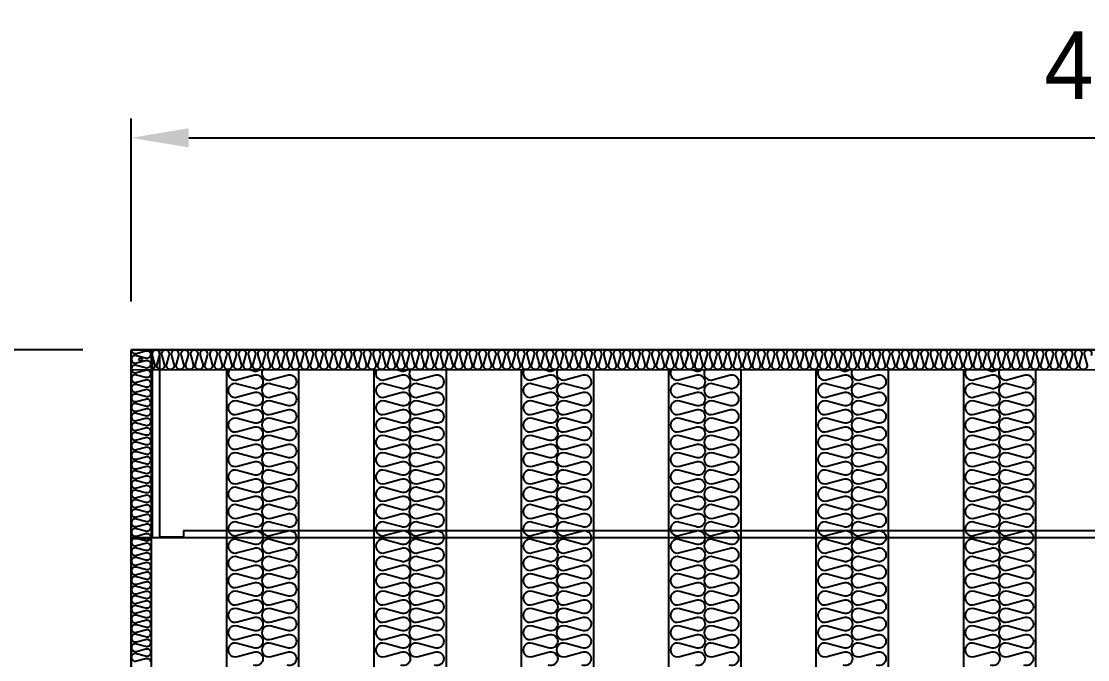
# Model space of a CAD drawing. Header units: millimetres. Extents: x 2711 to 34823, y 3042 to 25750.
# Drawn here: x 5895 to 8109, y 13806 to 15131 of the extents above; entities that cross this region are included whole.
import ezdxf

# ---------------------------------------------------------------- set-up
doc = ezdxf.new("R2010")
doc.units = ezdxf.units.MM
doc.linetypes.add('HIDDEN', pattern=[0.375, 0.25, -0.125])
for name, color, linetype in [('SMS', 220, 'Continuous'), ('냉각탑_dim', 1, 'Continuous'), ('숨은선', 5, 'HIDDEN')]:
    doc.layers.add(name, color=color, linetype=linetype)
doc.styles.add('HY울릉도L', font='')
doc.styles.get('HY울릉도L').set_extended_font_data('HY울릉도L')
doc.dimstyles.new('성지DIM', dxfattribs={"dimtxt": 3.5, "dimasz": 3, "dimexe": 1, "dimexo": 2.5, "dimgap": 2, "dimtad": 1, "dimdec": 0, "dimzin": 3, "dimdsep": 46, "dimtxsty": 'HY울릉도L', "dimblk": 'ARCHTICK', "dimcen": -2, "dimclrd": 256, "dimclre": 256, "dimclrt": 7, "dimadec": 0, "dimazin": 0, "dimtfac": 1, "dimtdec": 0, "dimtofl": 0, "dimtmove": 0, "dimatfit": 3, "dimfxl": 1, "dimtolj": 1, "dimtzin": 0, "dimlwe": -1, "dimarcsym": 0})

# ---------------------------------------------------------------- blocks, each defined once
blk = doc.blocks.new('*D567')
at = {"layer": 'Defpoints', "color": 0, "transparency": 16777216}
for p in [(6122.6, 14449.4), (5477.8, 10849.4), (6122.6, 10849.4)]:
    blk.add_point(p, dxfattribs=at)
at = {"layer": '냉각탑_dim', "transparency": 16777216}
for p, q in [((6022.6, 14449.4), (5437.8, 14449.4)), ((6022.6, 10849.4), (5437.8, 10849.4))]:
    blk.add_line(p, q, dxfattribs=at)
at = {"layer": '냉각탑_dim', "lineweight": -2, "transparency": 16777216}
blk.add_line((5477.8, 14329.4), (5477.8, 10969.4), dxfattribs=at)
at = {"layer": '냉각탑_dim', "transparency": 16777216}
for points in [[(5457.8, 14329.4), (5497.8, 14329.4), (5477.8, 14449.4)], [(5457.8, 10969.4), (5497.8, 10969.4), (5477.8, 10849.4)]]:
    blk.add_solid(points, dxfattribs=at)
at = {"layer": '냉각탑_dim', "color": 7, "transparency": 16777216, "insert": (5327.8, 12649.4), "char_height": 140, "attachment_point": 5, "rotation": 90, "style": 'HY울릉도L'}
blk.add_mtext('\\A1;3600', dxfattribs=at)
blk = doc.blocks.new('*D571')
at = {"layer": 'Defpoints', "color": 0, "transparency": 16777216}
for p in [(4451.4, 14449.4), (6122.6, 14449.4), (5972.6, 10099.4)]:
    blk.add_point(p, dxfattribs=at)
at = {"layer": '냉각탑_dim', "transparency": 16777216}
for p, q in [((6022.6, 14449.4), (4411.4, 14449.4)), ((5872.6, 10099.4), (4411.4, 10099.4))]:
    blk.add_line(p, q, dxfattribs=at)
at = {"layer": '냉각탑_dim', "lineweight": -2, "transparency": 16777216}
blk.add_line((4451.4, 10219.4), (4451.4, 14329.4), dxfattribs=at)
at = {"layer": '냉각탑_dim', "transparency": 16777216}
for points in [[(4431.4, 14329.4), (4471.4, 14329.4), (4451.4, 14449.4)], [(4431.4, 10219.4), (4471.4, 10219.4), (4451.4, 10099.4)]]:
    blk.add_solid(points, dxfattribs=at)
at = {"layer": '냉각탑_dim', "color": 7, "transparency": 16777216, "insert": (4301.4, 12274.4), "char_height": 140, "attachment_point": 5, "rotation": 90, "style": 'HY울릉도L'}
blk.add_mtext('\\A1;4350', dxfattribs=at)
blk = doc.blocks.new('*D572')
at = {"layer": 'Defpoints', "color": 0, "transparency": 16777216}
for p in [(10322.6, 14889.2), (6122.6, 14449.4), (10322.6, 14449.4)]:
    blk.add_point(p, dxfattribs=at)
at = {"layer": '냉각탑_dim', "transparency": 16777216}
for p, q in [((6122.6, 14549.4), (6122.6, 14929.2)), ((10322.6, 14549.4), (10322.6, 14929.2))]:
    blk.add_line(p, q, dxfattribs=at)
at = {"layer": '냉각탑_dim', "lineweight": -2, "transparency": 16777216}
blk.add_line((6242.6, 14889.2), (10202.6, 14889.2), dxfattribs=at)
at = {"layer": '냉각탑_dim', "transparency": 16777216}
for points in [[(6242.6, 14909.2), (6242.6, 14869.2), (6122.6, 14889.2)], [(10202.6, 14909.2), (10202.6, 14869.2), (10322.6, 14889.2)]]:
    blk.add_solid(points, dxfattribs=at)
at = {"layer": '냉각탑_dim', "color": 7, "transparency": 16777216, "insert": (8222.6, 15039.2), "char_height": 140, "attachment_point": 5, "style": 'HY울릉도L'}
blk.add_mtext('\\A1;4200', dxfattribs=at)
blk = doc.blocks.new('3')
for p, q in [((6122.6, 14449.4), (6164.6, 14449.4)), ((6122.6, 14449.4), (6122.6, 14059.4)), ((8877.6, 14449.4), (6122.6, 14449.4)), ((6122.6, 14449.4), (6122.6, 10849.4)), ((6164.6, 14449.4), (6164.6, 14059.4)), ((6166.6, 14449.4), (10322.6, 14449.4)), ((6166.6, 14449.4), (6166.6, 14059.4)), ((6181.6, 14449.4), (6181.6, 14059.4)), ((6122.6, 14408.5), (10322.6, 14407.4)), ((6122.6, 14059.4), (6164.6, 14059.4)), ((6166.6, 14059.4), (10322.6, 14059.4)), ((6181.6, 14061.4), (6231.6, 14061.4)), ((6231.6, 14074.4), (10322.6, 14074.4)), ((6231.6, 14074.4), (6231.6, 14059.4)), ((6122.6, 14057.4), (6164.6, 14057.4)), ((6122.6, 14057.4), (6122.6, 11351.4)), ((6164.6, 14057.4), (6164.6, 11351.4))]:
    blk.add_line(p, q)
at = {"color": 7}
for p, q in [((6122.6, 14449.4), (8877.6, 14449.4)), ((6122.6, 14449.4), (6122.6, 10849.4)), ((6164.6, 14449.4), (6164.6, 10929.4)), ((6320.6, 14407.4), (6320.6, 10929.4)), ((6470.6, 14407.4), (6470.6, 10929.4)), ((6626.6, 14407.4), (6626.6, 10929.4)), ((6776.6, 14407.4), (6776.6, 10929.4)), ((6932.6, 14407.4), (6932.6, 10929.4)), ((7082.6, 14407.4), (7082.6, 10929.4)), ((7238.6, 14407.4), (7238.6, 10929.4)), ((7388.6, 14407.4), (7388.6, 10929.4)), ((7544.6, 14407.4), (7544.6, 10929.4)), ((7694.6, 14407.4), (7694.6, 10929.4)), ((7850.6, 14407.4), (7850.6, 10929.4)), ((8000.6, 14407.4), (8000.6, 10929.4))]:
    blk.add_line(p, q, dxfattribs=at)
at = {"ltscale": 500, "elevation": 0}
blk.add_lwpolyline([(6122.6, 14449.4), (10322.6, 14449.4), (10322.6, 10849.4), (6122.6, 10849.4)], close=True, dxfattribs=at)
blk.add_circle((6142.6, 14429.4), 3)
at = {"layer": 'SMS', "color": 5, "elevation": 0}
for points in [[(6123.5, 14449.4, 0.001715), (6123.5, 14449.3, 0.524856), (6134.3, 14441.9), (6152.6, 14446.8, -1.449198), (6152.6, 14431.9), (6134.3, 14436.8, 0.524856), (6123.5, 14429.4, 0.524856), (6134.3, 14421.9), (6152.6, 14426.8, -1.449198), (6152.6, 14411.9), (6134.3, 14416.9, 0.524856), (6123.5, 14409.4, 0.524856), (6134.3, 14402), (6152.6, 14406.9, -1.449198), (6152.6, 14392), (6134.3, 14396.9, 0.524856), (6123.5, 14389.5, 0.417249), (6131.6, 14381.5)], [(6591.2, 14448.2, 0.446849), (6585.7, 14437.6), (6590.7, 14419.3, -0.524856), (6583.2, 14408.5, -0.524856), (6575.8, 14419.3), (6580.7, 14437.6, 1.449198), (6565.8, 14437.6), (6570.7, 14419.3, -0.524856), (6563.3, 14408.5, -0.524856), (6555.8, 14419.3), (6560.8, 14437.6, 1.449198), (6545.8, 14437.6), (6550.8, 14419.3, -0.524856), (6543.3, 14408.5, -0.524856), (6535.9, 14419.3), (6540.8, 14437.6, 1.449198), (6525.9, 14437.6), (6530.8, 14419.3, -0.524856), (6523.4, 14408.5, -0.524856), (6515.9, 14419.3), (6520.9, 14437.6, 1.449198), (6505.9, 14437.6), (6510.9, 14419.3, -0.524856), (6503.4, 14408.5, -0.524856), (6496, 14419.3), (6500.9, 14437.6, 1.449198), (6486, 14437.6), (6490.9, 14419.3, -0.524856), (6483.5, 14408.5, -0.524856), (6476, 14419.3), (6481, 14437.6, 1.449198), (6466, 14437.6), (6471, 14419.3, -0.524856), (6463.5, 14408.5, -0.524856), (6456.1, 14419.3), (6461, 14437.6, 1.449198), (6446.1, 14437.6), (6451, 14419.3, -0.524856), (6443.6, 14408.5, -0.524856), (6436.1, 14419.3), (6441.1, 14437.6, 1.449198), (6426.1, 14437.6), (6431.1, 14419.3, -0.524856), (6423.6, 14408.5, -0.524856), (6416.2, 14419.3), (6421.1, 14437.6, 1.449198), (6406.2, 14437.6), (6411.1, 14419.3, -0.524856), (6403.7, 14408.5, -0.524856), (6396.2, 14419.3), (6401.2, 14437.6, 1.449198), (6386.2, 14437.6), (6391.2, 14419.3, -0.524856), (6383.7, 14408.5, -0.524856), (6376.3, 14419.3), (6381.2, 14437.6, 1.449198), (6366.3, 14437.6), (6371.2, 14419.3, -0.524856), (6363.8, 14408.5, -0.524856), (6356.3, 14419.3), (6361.3, 14437.6, 1.449198), (6346.3, 14437.6), (6351.3, 14419.3, -0.524856), (6343.8, 14408.5, -0.524856), (6336.4, 14419.3), (6341.3, 14437.6, 1.449198), (6326.4, 14437.6), (6331.3, 14419.3, -0.524856), (6323.9, 14408.5, -0.524856), (6316.4, 14419.3), (6321.4, 14437.6, 1.449198), (6306.4, 14437.6), (6311.4, 14419.3, -0.524856), (6303.9, 14408.5, -0.524856), (6296.5, 14419.3), (6301.4, 14437.6, 1.449198), (6286.5, 14437.6), (6291.4, 14419.3, -0.524856), (6284, 14408.5, -0.524856), (6276.5, 14419.3), (6281.5, 14437.6, 1.449198), (6266.5, 14437.6), (6271.5, 14419.3, -0.524856), (6264, 14408.5, -0.524856), (6256.6, 14419.3), (6261.5, 14437.6, 1.449198), (6246.6, 14437.6), (6251.5, 14419.3, -0.524856), (6244.1, 14408.5, -0.524856), (6236.6, 14419.3), (6241.6, 14437.6, 1.449198), (6226.6, 14437.6), (6231.6, 14419.3, -0.524856), (6224.1, 14408.5, -0.524856), (6216.7, 14419.3), (6221.6, 14437.6, 1.449198), (6206.7, 14437.6), (6211.6, 14419.3, -0.524856), (6204.2, 14408.5, -0.524856), (6196.7, 14419.3), (6201.7, 14437.6, 1.449198), (6186.7, 14437.6), (6191.7, 14419.3, -0.524856), (6184.2, 14408.5, -0.524856), (6176.8, 14419.3), (6181.7, 14437.6, 1.449198), (6166.8, 14437.6), (6171.7, 14419.3, -0.513728), (6164.6, 14408.5, -0.513728)], [(7169.8, 14448.2, 0.446849), (7164.3, 14437.6), (7169.2, 14419.3, -0.524856), (7161.8, 14408.5, -0.524856), (7154.3, 14419.3), (7159.3, 14437.6, 1.449198), (7144.3, 14437.6), (7149.3, 14419.3, -0.524856), (7141.8, 14408.5, -0.524856), (7134.4, 14419.3), (7139.3, 14437.6, 1.449198), (7124.4, 14437.6), (7129.3, 14419.3, -0.524856), (7121.9, 14408.5, -0.524856), (7114.4, 14419.3), (7119.4, 14437.6, 1.449198), (7104.4, 14437.6), (7109.4, 14419.3, -0.524856), (7101.9, 14408.5, -0.524856), (7094.5, 14419.3), (7099.4, 14437.6, 1.449198), (7084.5, 14437.6), (7089.4, 14419.3, -0.524856), (7082, 14408.5, -0.524856), (7074.5, 14419.3), (7079.5, 14437.6, 1.449198), (7064.5, 14437.6), (7069.5, 14419.3, -0.524856), (7062, 14408.5, -0.524856), (7054.6, 14419.3), (7059.5, 14437.6, 1.449198), (7044.6, 14437.6), (7049.5, 14419.3, -0.524856), (7042.1, 14408.5, -0.524856), (7034.6, 14419.3), (7039.6, 14437.6, 1.449198), (7024.6, 14437.6), (7029.6, 14419.3, -0.524856), (7022.1, 14408.5, -0.524856), (7014.7, 14419.3), (7019.6, 14437.6, 1.449198), (7004.7, 14437.6), (7009.6, 14419.3, -0.524856), (7002.2, 14408.5, -0.524856), (6994.7, 14419.3), (6999.7, 14437.6, 1.449198), (6984.7, 14437.6), (6989.7, 14419.3, -0.524856), (6982.2, 14408.5, -0.524856), (6974.8, 14419.3), (6979.7, 14437.6, 1.449198), (6964.8, 14437.6), (6969.7, 14419.3, -0.524856), (6962.3, 14408.5, -0.524856), (6954.8, 14419.3), (6959.8, 14437.6, 1.449198), (6944.8, 14437.6), (6949.8, 14419.3, -0.524856), (6942.3, 14408.5, -0.524856), (6934.9, 14419.3), (6939.8, 14437.6, 1.449198), (6924.9, 14437.6), (6929.8, 14419.3, -0.524856), (6922.4, 14408.5, -0.524856), (6914.9, 14419.3), (6919.9, 14437.6, 1.449198), (6904.9, 14437.6), (6909.9, 14419.3, -0.524856), (6902.4, 14408.5, -0.524856), (6895, 14419.3), (6899.9, 14437.6, 1.449198), (6885, 14437.6), (6889.9, 14419.3, -0.524856), (6882.5, 14408.5, -0.524856), (6875, 14419.3), (6880, 14437.6, 1.449198), (6865, 14437.6), (6870, 14419.3, -0.524856), (6862.5, 14408.5, -0.524856), (6855.1, 14419.3), (6860, 14437.6, 1.449198), (6845.1, 14437.6), (6850, 14419.3, -0.524856), (6842.6, 14408.5, -0.524856), (6835.1, 14419.3), (6840.1, 14437.6, 1.449198), (6825.1, 14437.6), (6830.1, 14419.3, -0.524856), (6822.6, 14408.5, -0.524856), (6815.2, 14419.3), (6820.1, 14437.6, 1.449198), (6805.2, 14437.6), (6810.1, 14419.3, -0.524856), (6802.7, 14408.5, -0.524856), (6795.2, 14419.3), (6800.2, 14437.6, 1.449198), (6785.2, 14437.6), (6790.2, 14419.3, -0.524856), (6782.7, 14408.5, -0.524856), (6775.3, 14419.3), (6780.2, 14437.6, 1.449198), (6765.3, 14437.6), (6770.2, 14419.3, -0.524856), (6762.8, 14408.5, -0.524856), (6755.3, 14419.3), (6760.3, 14437.6, 1.449198), (6745.3, 14437.6), (6750.3, 14419.3, -0.524856), (6742.8, 14408.5, -0.524856), (6735.4, 14419.3), (6740.3, 14437.6, 1.449198), (6725.4, 14437.6), (6730.3, 14419.3, -0.524856), (6722.9, 14408.5, -0.524856), (6715.4, 14419.3), (6720.4, 14437.6, 1.449198), (6705.4, 14437.6), (6710.4, 14419.3, -0.524856), (6702.9, 14408.5, -0.524856), (6695.5, 14419.3), (6700.4, 14437.6, 1.449198), (6685.5, 14437.6), (6690.4, 14419.3, -0.524856), (6683, 14408.5, -0.524856), (6675.5, 14419.3), (6680.5, 14437.6, 1.449198), (6665.5, 14437.6), (6670.5, 14419.3, -0.524856), (6663, 14408.5, -0.524856), (6655.6, 14419.3), (6660.5, 14437.6, 1.449198), (6645.6, 14437.6), (6650.5, 14419.3, -0.524856), (6643.1, 14408.5, -0.524856), (6635.6, 14419.3), (6640.6, 14437.6, 1.449198), (6625.6, 14437.6), (6630.6, 14419.3, -0.524856), (6623.1, 14408.5, -0.524856), (6615.7, 14419.3), (6620.6, 14437.6, 1.449198), (6605.7, 14437.6), (6610.6, 14419.3, -0.524856), (6603.2, 14408.5, -0.524856), (6595.7, 14419.3), (6600.7, 14437.6, 1.449198), (6585.7, 14437.6), (6590.7, 14419.3, -0.524856), (6583.2, 14408.5, -0.417249), (6575.2, 14416.6)], [(7748.3, 14448.2, 0.446849), (7742.8, 14437.6), (7747.8, 14419.3, -0.524856), (7740.3, 14408.5, -0.524856), (7732.9, 14419.3), (7737.8, 14437.6, 1.449198), (7722.9, 14437.6), (7727.8, 14419.3, -0.524856), (7720.4, 14408.5, -0.524856), (7712.9, 14419.3), (7717.9, 14437.6, 1.449198), (7702.9, 14437.6), (7707.9, 14419.3, -0.524856), (7700.4, 14408.5, -0.524856), (7693, 14419.3), (7697.9, 14437.6, 1.449198), (7683, 14437.6), (7687.9, 14419.3, -0.524856), (7680.5, 14408.5, -0.524856), (7673, 14419.3), (7678, 14437.6, 1.449198), (7663, 14437.6), (7668, 14419.3, -0.524856), (7660.5, 14408.5, -0.524856), (7653.1, 14419.3), (7658, 14437.6, 1.449198), (7643.1, 14437.6), (7648, 14419.3, -0.524856), (7640.6, 14408.5, -0.524856), (7633.1, 14419.3), (7638.1, 14437.6, 1.449198), (7623.1, 14437.6), (7628.1, 14419.3, -0.524856), (7620.6, 14408.5, -0.524856), (7613.2, 14419.3), (7618.1, 14437.6, 1.449198), (7603.2, 14437.6), (7608.1, 14419.3, -0.524856), (7600.7, 14408.5, -0.524856), (7593.2, 14419.3), (7598.2, 14437.6, 1.449198), (7583.2, 14437.6), (7588.2, 14419.3, -0.524856), (7580.7, 14408.5, -0.524856), (7573.3, 14419.3), (7578.2, 14437.6, 1.449198), (7563.3, 14437.6), (7568.2, 14419.3, -0.524856), (7560.8, 14408.5, -0.524856), (7553.3, 14419.3), (7558.3, 14437.6, 1.449198), (7543.3, 14437.6), (7548.3, 14419.3, -0.524856), (7540.8, 14408.5, -0.524856), (7533.4, 14419.3), (7538.3, 14437.6, 1.449198), (7523.4, 14437.6), (7528.3, 14419.3, -0.524856), (7520.9, 14408.5, -0.524856), (7513.4, 14419.3), (7518.4, 14437.6, 1.449198), (7503.4, 14437.6), (7508.4, 14419.3, -0.524856), (7500.9, 14408.5, -0.524856), (7493.5, 14419.3), (7498.4, 14437.6, 1.449198), (7483.5, 14437.6), (7488.4, 14419.3, -0.524856), (7481, 14408.5, -0.524856), (7473.5, 14419.3), (7478.5, 14437.6, 1.449198), (7463.5, 14437.6), (7468.5, 14419.3, -0.524856), (7461, 14408.5, -0.524856), (7453.6, 14419.3), (7458.5, 14437.6, 1.449198), (7443.6, 14437.6), (7448.5, 14419.3, -0.524856), (7441.1, 14408.5, -0.524856), (7433.6, 14419.3), (7438.6, 14437.6, 1.449198), (7423.6, 14437.6), (7428.6, 14419.3, -0.524856), (7421.1, 14408.5, -0.524856), (7413.7, 14419.3), (7418.6, 14437.6, 1.449198), (7403.7, 14437.6), (7408.6, 14419.3, -0.524856), (7401.2, 14408.5, -0.524856), (7393.7, 14419.3), (7398.7, 14437.6, 1.449198), (7383.7, 14437.6), (7388.7, 14419.3, -0.524856), (7381.2, 14408.5, -0.524856), (7373.8, 14419.3), (7378.7, 14437.6, 1.449198), (7363.8, 14437.6), (7368.7, 14419.3, -0.524856), (7361.3, 14408.5, -0.524856), (7353.8, 14419.3), (7358.8, 14437.6, 1.449198), (7343.8, 14437.6), (7348.8, 14419.3, -0.524856), (7341.3, 14408.5, -0.524856), (7333.9, 14419.3), (7338.8, 14437.6, 1.449198), (7323.9, 14437.6), (7328.8, 14419.3, -0.524856), (7321.4, 14408.5, -0.524856), (7313.9, 14419.3), (7318.9, 14437.6, 1.449198), (7303.9, 14437.6), (7308.9, 14419.3, -0.524856), (7301.4, 14408.5, -0.524856), (7294, 14419.3), (7298.9, 14437.6, 1.449198), (7284, 14437.6), (7288.9, 14419.3, -0.524856), (7281.5, 14408.5, -0.524856), (7274, 14419.3), (7279, 14437.6, 1.449198), (7264, 14437.6), (7269, 14419.3, -0.524856), (7261.5, 14408.5, -0.524856), (7254.1, 14419.3), (7259, 14437.6, 1.449198), (7244.1, 14437.6), (7249, 14419.3, -0.524856), (7241.6, 14408.5, -0.524856), (7234.1, 14419.3), (7239.1, 14437.6, 1.449198), (7224.1, 14437.6), (7229.1, 14419.3, -0.524856), (7221.6, 14408.5, -0.524856), (7214.2, 14419.3), (7219.1, 14437.6, 1.449198), (7204.2, 14437.6), (7209.1, 14419.3, -0.524856), (7201.7, 14408.5, -0.524856), (7194.2, 14419.3), (7199.2, 14437.6, 1.449198), (7184.2, 14437.6), (7189.2, 14419.3, -0.524856), (7181.7, 14408.5, -0.524856), (7174.3, 14419.3), (7179.2, 14437.6, 1.449198), (7164.3, 14437.6), (7169.2, 14419.3, -0.524856), (7161.8, 14408.5, -0.417249), (7153.8, 14416.6)], [(8116.9, 14437.6, 1.449198), (8101.9, 14437.6), (8106.9, 14419.3, -0.524856), (8099.4, 14408.5, -0.524856), (8092, 14419.3), (8096.9, 14437.6, 1.449198), (8082, 14437.6), (8086.9, 14419.3, -0.524856), (8079.5, 14408.5, -0.524856), (8072, 14419.3), (8077, 14437.6, 1.449198), (8062, 14437.6), (8067, 14419.3, -0.524856), (8059.5, 14408.5, -0.524856), (8052.1, 14419.3), (8057, 14437.6, 1.449198), (8042.1, 14437.6), (8047, 14419.3, -0.524856), (8039.6, 14408.5, -0.524856), (8032.1, 14419.3), (8037.1, 14437.6, 1.449198), (8022.1, 14437.6), (8027.1, 14419.3, -0.524856), (8019.6, 14408.5, -0.524856), (8012.2, 14419.3), (8017.1, 14437.6, 1.449198), (8002.2, 14437.6), (8007.1, 14419.3, -0.524856), (7999.7, 14408.5, -0.524856), (7992.2, 14419.3), (7997.2, 14437.6, 1.449198), (7982.2, 14437.6), (7987.2, 14419.3, -0.524856), (7979.7, 14408.5, -0.524856), (7972.3, 14419.3), (7977.2, 14437.6, 1.449198), (7962.3, 14437.6), (7967.2, 14419.3, -0.524856), (7959.8, 14408.5, -0.524856), (7952.3, 14419.3), (7957.3, 14437.6, 1.449198), (7942.3, 14437.6), (7947.3, 14419.3, -0.524856), (7939.8, 14408.5, -0.524856), (7932.4, 14419.3), (7937.3, 14437.6, 1.449198), (7922.4, 14437.6), (7927.3, 14419.3, -0.524856), (7919.9, 14408.5, -0.524856), (7912.4, 14419.3), (7917.4, 14437.6, 1.449198), (7902.4, 14437.6), (7907.4, 14419.3, -0.524856), (7899.9, 14408.5, -0.524856), (7892.5, 14419.3), (7897.4, 14437.6, 1.449198), (7882.5, 14437.6), (7887.4, 14419.3, -0.524856), (7880, 14408.5, -0.524856), (7872.5, 14419.3), (7877.5, 14437.6, 1.449198), (7862.5, 14437.6), (7867.5, 14419.3, -0.524856), (7860, 14408.5, -0.524856), (7852.6, 14419.3), (7857.5, 14437.6, 1.449198), (7842.6, 14437.6), (7847.5, 14419.3, -0.524856), (7840.1, 14408.5, -0.524856), (7832.6, 14419.3), (7837.6, 14437.6, 1.449198), (7822.6, 14437.6), (7827.6, 14419.3, -0.524856), (7820.1, 14408.5, -0.524856), (7812.7, 14419.3), (7817.6, 14437.6, 1.449198), (7802.7, 14437.6), (7807.6, 14419.3, -0.524856), (7800.2, 14408.5, -0.524856), (7792.7, 14419.3), (7797.7, 14437.6, 1.449198), (7782.7, 14437.6), (7787.7, 14419.3, -0.524856), (7780.2, 14408.5, -0.524856), (7772.8, 14419.3), (7777.7, 14437.6, 1.449198), (7762.8, 14437.6), (7767.7, 14419.3, -0.524856), (7760.3, 14408.5, -0.524856), (7752.8, 14419.3), (7757.8, 14437.6, 1.449198), (7742.8, 14437.6), (7747.8, 14419.3, -0.524856), (7740.3, 14408.5, -0.417249), (7732.3, 14416.6)], [(6163.3, 14398, -0.468181), (6152.6, 14392), (6134.3, 14396.9, 0.524856), (6123.5, 14389.5, 0.524856), (6134.3, 14382), (6152.6, 14386.9, -1.449198), (6152.6, 14372), (6134.3, 14377, 0.524856), (6123.5, 14369.5, 0.524856), (6134.3, 14362.1), (6152.6, 14367, -1.449198), (6152.6, 14352.1), (6134.3, 14357, 0.524856), (6123.5, 14349.6, 0.524856), (6134.3, 14342.1), (6152.6, 14347, -1.449198), (6152.6, 14332.1), (6134.3, 14337.1, 0.524856), (6123.5, 14329.6, 0.524856), (6134.3, 14322.2), (6152.6, 14327.1, -1.449198), (6152.6, 14312.2), (6134.3, 14317.1, 0.524856), (6123.5, 14309.7, 0.524856), (6134.3, 14302.2), (6152.6, 14307.1, -1.449198), (6152.6, 14292.2), (6134.3, 14297.2, 0.524856), (6123.5, 14289.7, 0.524856), (6134.3, 14282.3), (6152.6, 14287.2, -1.449198), (6152.6, 14272.3), (6134.3, 14277.2, 0.524856), (6123.5, 14269.8, 0.524856), (6134.3, 14262.3), (6152.6, 14267.2, -1.449198), (6152.6, 14252.3), (6134.3, 14257.3, 0.524856), (6123.5, 14249.8, 0.524856), (6134.3, 14242.4), (6152.6, 14247.3, -1.449198), (6152.6, 14232.4), (6134.3, 14237.3, 0.524856), (6123.5, 14229.9, 0.524856), (6134.3, 14222.4), (6152.6, 14227.3, -1.449198), (6152.6, 14212.4), (6134.3, 14217.4, 0.524856), (6123.5, 14209.9, 0.524856), (6134.3, 14202.5), (6152.6, 14207.4, -1.449198), (6152.6, 14192.5), (6134.3, 14197.4, 0.524856), (6123.5, 14190, 0.524856), (6134.3, 14182.5), (6152.6, 14187.4, -1.449198), (6152.6, 14172.5), (6134.3, 14177.5, 0.524856), (6123.5, 14170, 0.524856), (6134.3, 14162.6), (6152.6, 14167.5, -1.449198), (6152.6, 14152.6), (6134.3, 14157.5, 0.524856), (6123.5, 14150.1, 0.524856), (6134.3, 14142.6), (6152.6, 14147.5, -1.449198), (6152.6, 14132.6), (6134.3, 14137.6, 0.524856), (6123.5, 14130.1, 0.524856), (6134.3, 14122.7), (6152.6, 14127.6, -1.449198), (6152.6, 14112.7), (6134.3, 14117.6, 0.524856), (6123.5, 14110.2, 0.524856), (6134.3, 14102.7), (6152.6, 14107.6, -1.449198), (6152.6, 14092.7), (6134.3, 14097.7, 0.524856), (6123.5, 14090.2, 0.524856), (6134.3, 14082.8), (6152.6, 14087.7, -1.449198), (6152.6, 14072.8), (6134.3, 14077.7, 0.524856), (6123.5, 14070.3, 0.524856), (6134.3, 14062.8), (6152.6, 14067.7, -1.449198), (6152.6, 14052.8), (6134.3, 14057.8, 0.524856), (6123.5, 14050.3, 0.524856), (6134.3, 14042.9), (6152.6, 14047.8, -1.449198), (6152.6, 14032.9), (6134.3, 14037.8, 0.524856), (6123.5, 14030.4, 0.524856), (6134.3, 14022.9), (6152.6, 14027.8, -1.449198), (6152.6, 14012.9), (6134.3, 14017.9, 0.524856), (6123.5, 14010.4, 0.524856), (6134.3, 14003), (6152.6, 14007.9, -1.449198), (6152.6, 13993), (6134.3, 13997.9, 0.524856), (6123.5, 13990.5, 0.524856), (6134.3, 13983), (6152.6, 13987.9, -1.449198), (6152.6, 13973), (6134.3, 13978, 0.524856), (6123.5, 13970.5, 0.524856), (6134.3, 13963.1), (6152.6, 13968, -1.449198), (6152.6, 13953.1), (6134.3, 13958, 0.524856), (6123.5, 13950.6, 0.524856), (6134.3, 13943.1), (6152.6, 13948, -1.449198), (6152.6, 13933.1), (6134.3, 13938.1, 0.524856), (6123.5, 13930.6, 0.524856), (6134.3, 13923.2), (6152.6, 13928.1, -1.449198), (6152.6, 13913.2), (6134.3, 13918.1, 0.524856), (6123.5, 13910.7, 0.524856), (6134.3, 13903.2), (6152.6, 13908.1, -1.449198), (6152.6, 13893.2), (6134.3, 13898.2, 0.524856), (6123.5, 13890.7, 0.524856), (6134.3, 13883.3), (6152.6, 13888.2, -1.449198), (6152.6, 13873.3), (6134.3, 13878.2, 0.524856), (6123.5, 13870.8, 0.524856), (6134.3, 13863.3), (6152.6, 13868.2, -1.449198), (6152.6, 13853.3), (6134.3, 13858.3, 0.524856), (6123.5, 13850.8, 0.524856), (6134.3, 13843.4), (6152.6, 13848.3, -1.449198), (6152.6, 13833.4), (6134.3, 13838.3, 0.524856), (6123.5, 13830.9, 0.417249), (6131.6, 13822.9)], [(6326.1, 14407.4, 0.686718), (6344, 14387.4), (6376.9, 14396.3, -0.524856), (6396.4, 14382.9, -0.524856), (6376.9, 14369.4), (6344, 14378.3, 1.449198), (6344, 14351.5), (6376.9, 14360.4, -0.524856), (6396.4, 14347, -0.524856), (6376.9, 14333.5), (6344, 14342.4, 1.449198), (6344, 14315.6), (6376.9, 14324.5, -0.524856), (6396.4, 14311, -0.524856), (6376.9, 14297.6), (6344, 14306.5, 1.449198), (6344, 14279.7), (6376.9, 14288.6, -0.524856), (6396.4, 14275.1, -0.524856), (6376.9, 14261.7), (6344, 14270.6, 1.449198), (6344, 14243.7), (6376.9, 14252.7, -0.524856), (6396.4, 14239.2, -0.524856), (6376.9, 14225.8), (6344, 14234.7, 1.449198), (6344, 14207.8), (6376.9, 14216.7, -0.524856), (6396.4, 14203.3, -0.524856), (6376.9, 14189.9), (6344, 14198.8, 1.449198), (6344, 14171.9), (6376.9, 14180.8, -0.524856), (6396.4, 14167.4, -0.524856), (6376.9, 14154), (6344, 14162.9, 1.449198), (6344, 14136), (6376.9, 14144.9, -0.524856), (6396.4, 14131.5, -0.524856), (6376.9, 14118.1), (6344, 14127, 1.449198), (6344, 14100.1), (6376.9, 14109, -0.524856), (6396.4, 14095.6, -0.524856), (6376.9, 14082.2), (6344, 14091.1, 1.449198), (6344, 14064.2), (6376.9, 14073.1, -0.524856), (6396.4, 14059.7, -0.524856), (6376.9, 14046.2), (6344, 14055.1, 1.449198), (6344, 14028.3), (6376.9, 14037.2, -0.524856), (6396.4, 14023.8, -0.524856), (6376.9, 14010.3), (6344, 14019.2, 1.449198), (6344, 13992.4), (6376.9, 14001.3, -0.524856), (6396.4, 13987.9, -0.524856), (6376.9, 13974.4), (6344, 13983.3, 1.449198), (6344, 13956.5), (6376.9, 13965.4, -0.524856), (6396.4, 13951.9, -0.524856), (6376.9, 13938.5), (6344, 13947.4, 1.449198), (6344, 13920.6), (6376.9, 13929.5, -0.524856), (6396.4, 13916, -0.524856), (6376.9, 13902.6), (6344, 13911.5, 1.449198), (6344, 13884.6), (6376.9, 13893.6, -0.524856), (6396.4, 13880.1, -0.524856), (6376.9, 13866.7), (6344, 13875.6, 1.449198), (6344, 13848.7), (6376.9, 13857.6, -0.524856), (6396.4, 13844.2, -0.524856), (6376.9, 13830.8), (6344, 13839.7, 1.449198), (6344, 13812.8), (6376.9, 13821.7, -0.524856), (6396.4, 13808.3, -0.524856), (6376.9, 13794.9)], [(6389.3, 14407.4, -0.259641), (6375.4, 14405.3), (6368, 14407.4)], [(6395.8, 14407.4, 0.686718), (6413.7, 14387.4), (6446.5, 14396.3, -0.524856), (6466, 14382.9, -0.524856), (6446.5, 14369.4), (6413.7, 14378.3, 1.449198), (6413.7, 14351.5), (6446.5, 14360.4, -0.524856), (6466, 14347, -0.524856), (6446.5, 14333.5), (6413.7, 14342.4, 1.449198), (6413.7, 14315.6), (6446.5, 14324.5, -0.524856), (6466, 14311, -0.524856), (6446.5, 14297.6), (6413.7, 14306.5, 1.449198), (6413.7, 14279.7), (6446.5, 14288.6, -0.524856), (6466, 14275.1, -0.524856), (6446.5, 14261.7), (6413.7, 14270.6, 1.449198), (6413.7, 14243.7), (6446.5, 14252.7, -0.524856), (6466, 14239.2, -0.524856), (6446.5, 14225.8), (6413.7, 14234.7, 1.449198), (6413.7, 14207.8), (6446.5, 14216.7, -0.524856), (6466, 14203.3, -0.524856), (6446.5, 14189.9), (6413.7, 14198.8, 1.449198), (6413.7, 14171.9), (6446.5, 14180.8, -0.524856), (6466, 14167.4, -0.524856), (6446.5, 14154), (6413.7, 14162.9, 1.449198), (6413.7, 14136), (6446.5, 14144.9, -0.524856), (6466, 14131.5, -0.524856), (6446.5, 14118.1), (6413.7, 14127, 1.449198), (6413.7, 14100.1), (6446.5, 14109, -0.524856), (6466, 14095.6, -0.524856), (6446.5, 14082.2), (6413.7, 14091.1, 1.449198), (6413.7, 14064.2), (6446.5, 14073.1, -0.524856), (6466, 14059.7, -0.524856), (6446.5, 14046.2), (6413.7, 14055.1, 1.449198), (6413.7, 14028.3), (6446.5, 14037.2, -0.524856), (6466, 14023.8, -0.524856), (6446.5, 14010.3), (6413.7, 14019.2, 1.449198), (6413.7, 13992.4), (6446.5, 14001.3, -0.524856), (6466, 13987.9, -0.524856), (6446.5, 13974.4), (6413.7, 13983.3, 1.449198), (6413.7, 13956.5), (6446.5, 13965.4, -0.524856), (6466, 13951.9, -0.524856), (6446.5, 13938.5), (6413.7, 13947.4, 1.449198), (6413.7, 13920.6), (6446.5, 13929.5, -0.524856), (6466, 13916, -0.524856), (6446.5, 13902.6), (6413.7, 13911.5, 1.449198), (6413.7, 13884.6), (6446.5, 13893.6, -0.524856), (6466, 13880.1, -0.524856), (6446.5, 13866.7), (6413.7, 13875.6, 1.449198), (6413.7, 13848.7), (6446.5, 13857.6, -0.524856), (6466, 13844.2, -0.524856), (6446.5, 13830.8), (6413.7, 13839.7, 1.449198), (6413.7, 13812.8), (6446.5, 13821.7, -0.524856), (6466, 13808.3, -0.524856), (6446.5, 13794.9)], [(6632.1, 14407.4, 0.686718), (6650, 14387.4), (6682.9, 14396.3, -0.524856), (6702.4, 14382.9, -0.524856), (6682.9, 14369.4), (6650, 14378.3, 1.449198), (6650, 14351.5), (6682.9, 14360.4, -0.524856), (6702.4, 14347, -0.524856), (6682.9, 14333.5), (6650, 14342.4, 1.449198), (6650, 14315.6), (6682.9, 14324.5, -0.524856), (6702.4, 14311, -0.524856), (6682.9, 14297.6), (6650, 14306.5, 1.449198), (6650, 14279.7), (6682.9, 14288.6, -0.524856), (6702.4, 14275.1, -0.524856), (6682.9, 14261.7), (6650, 14270.6, 1.449198), (6650, 14243.7), (6682.9, 14252.7, -0.524856), (6702.4, 14239.2, -0.524856), (6682.9, 14225.8), (6650, 14234.7, 1.449198), (6650, 14207.8), (6682.9, 14216.7, -0.524856), (6702.4, 14203.3, -0.524856), (6682.9, 14189.9), (6650, 14198.8, 1.449198), (6650, 14171.9), (6682.9, 14180.8, -0.524856), (6702.4, 14167.4, -0.524856), (6682.9, 14154), (6650, 14162.9, 1.449198), (6650, 14136), (6682.9, 14144.9, -0.524856), (6702.4, 14131.5, -0.524856), (6682.9, 14118.1), (6650, 14127, 1.449198), (6650, 14100.1), (6682.9, 14109, -0.524856), (6702.4, 14095.6, -0.524856), (6682.9, 14082.2), (6650, 14091.1, 1.449198), (6650, 14064.2), (6682.9, 14073.1, -0.524856), (6702.4, 14059.7, -0.524856), (6682.9, 14046.2), (6650, 14055.1, 1.449198), (6650, 14028.3), (6682.9, 14037.2, -0.524856), (6702.4, 14023.8, -0.524856), (6682.9, 14010.3), (6650, 14019.2, 1.449198), (6650, 13992.4), (6682.9, 14001.3, -0.524856), (6702.4, 13987.9, -0.524856), (6682.9, 13974.4), (6650, 13983.3, 1.449198), (6650, 13956.5), (6682.9, 13965.4, -0.524856), (6702.4, 13951.9, -0.524856), (6682.9, 13938.5), (6650, 13947.4, 1.449198), (6650, 13920.6), (6682.9, 13929.5, -0.524856), (6702.4, 13916, -0.524856), (6682.9, 13902.6), (6650, 13911.5, 1.449198), (6650, 13884.6), (6682.9, 13893.6, -0.524856), (6702.4, 13880.1, -0.524856), (6682.9, 13866.7), (6650, 13875.6, 1.449198), (6650, 13848.7), (6682.9, 13857.6, -0.524856), (6702.4, 13844.2, -0.524856), (6682.9, 13830.8), (6650, 13839.7, 1.449198), (6650, 13812.8), (6682.9, 13821.7, -0.524856), (6702.4, 13808.3, -0.524856), (6682.9, 13794.9)], [(6695.3, 14407.4, -0.259641), (6681.4, 14405.3), (6674, 14407.4)], [(6701.8, 14407.4, 0.686718), (6719.7, 14387.4), (6752.5, 14396.3, -0.524856), (6772, 14382.9, -0.524856), (6752.5, 14369.4), (6719.7, 14378.3, 1.449198), (6719.7, 14351.5), (6752.5, 14360.4, -0.524856), (6772, 14347, -0.524856), (6752.5, 14333.5), (6719.7, 14342.4, 1.449198), (6719.7, 14315.6), (6752.5, 14324.5, -0.524856), (6772, 14311, -0.524856), (6752.5, 14297.6), (6719.7, 14306.5, 1.449198), (6719.7, 14279.7), (6752.5, 14288.6, -0.524856), (6772, 14275.1, -0.524856), (6752.5, 14261.7), (6719.7, 14270.6, 1.449198), (6719.7, 14243.7), (6752.5, 14252.7, -0.524856), (6772, 14239.2, -0.524856), (6752.5, 14225.8), (6719.7, 14234.7, 1.449198), (6719.7, 14207.8), (6752.5, 14216.7, -0.524856), (6772, 14203.3, -0.524856), (6752.5, 14189.9), (6719.7, 14198.8, 1.449198), (6719.7, 14171.9), (6752.5, 14180.8, -0.524856), (6772, 14167.4, -0.524856), (6752.5, 14154), (6719.7, 14162.9, 1.449198), (6719.7, 14136), (6752.5, 14144.9, -0.524856), (6772, 14131.5, -0.524856), (6752.5, 14118.1), (6719.7, 14127, 1.449198), (6719.7, 14100.1), (6752.5, 14109, -0.524856), (6772, 14095.6, -0.524856), (6752.5, 14082.2), (6719.7, 14091.1, 1.449198), (6719.7, 14064.2), (6752.5, 14073.1, -0.524856), (6772, 14059.7, -0.524856), (6752.5, 14046.2), (6719.7, 14055.1, 1.449198), (6719.7, 14028.3), (6752.5, 14037.2, -0.524856), (6772, 14023.8, -0.524856), (6752.5, 14010.3), (6719.7, 14019.2, 1.449198), (6719.7, 13992.4), (6752.5, 14001.3, -0.524856), (6772, 13987.9, -0.524856), (6752.5, 13974.4), (6719.7, 13983.3, 1.449198), (6719.7, 13956.5), (6752.5, 13965.4, -0.524856), (6772, 13951.9, -0.524856), (6752.5, 13938.5), (6719.7, 13947.4, 1.449198), (6719.7, 13920.6), (6752.5, 13929.5, -0.524856), (6772, 13916, -0.524856), (6752.5, 13902.6), (6719.7, 13911.5, 1.449198), (6719.7, 13884.6), (6752.5, 13893.6, -0.524856), (6772, 13880.1, -0.524856), (6752.5, 13866.7), (6719.7, 13875.6, 1.449198), (6719.7, 13848.7), (6752.5, 13857.6, -0.524856), (6772, 13844.2, -0.524856), (6752.5, 13830.8), (6719.7, 13839.7, 1.449198), (6719.7, 13812.8), (6752.5, 13821.7, -0.524856), (6772, 13808.3, -0.524856), (6752.5, 13794.9)], [(6938.1, 14407.4, 0.686718), (6956, 14387.4), (6988.9, 14396.3, -0.524856), (7008.4, 14382.9, -0.524856), (6988.9, 14369.4), (6956, 14378.3, 1.449198), (6956, 14351.5), (6988.9, 14360.4, -0.524856), (7008.4, 14347, -0.524856), (6988.9, 14333.5), (6956, 14342.4, 1.449198), (6956, 14315.6), (6988.9, 14324.5, -0.524856), (7008.4, 14311, -0.524856), (6988.9, 14297.6), (6956, 14306.5, 1.449198), (6956, 14279.7), (6988.9, 14288.6, -0.524856), (7008.4, 14275.1, -0.524856), (6988.9, 14261.7), (6956, 14270.6, 1.449198), (6956, 14243.7), (6988.9, 14252.7, -0.524856), (7008.4, 14239.2, -0.524856), (6988.9, 14225.8), (6956, 14234.7, 1.449198), (6956, 14207.8), (6988.9, 14216.7, -0.524856), (7008.4, 14203.3, -0.524856), (6988.9, 14189.9), (6956, 14198.8, 1.449198), (6956, 14171.9), (6988.9, 14180.8, -0.524856), (7008.4, 14167.4, -0.524856), (6988.9, 14154), (6956, 14162.9, 1.449198), (6956, 14136), (6988.9, 14144.9, -0.524856), (7008.4, 14131.5, -0.524856), (6988.9, 14118.1), (6956, 14127, 1.449198), (6956, 14100.1), (6988.9, 14109, -0.524856), (7008.4, 14095.6, -0.524856), (6988.9, 14082.2), (6956, 14091.1, 1.449198), (6956, 14064.2), (6988.9, 14073.1, -0.524856), (7008.4, 14059.7, -0.524856), (6988.9, 14046.2), (6956, 14055.1, 1.449198), (6956, 14028.3), (6988.9, 14037.2, -0.524856), (7008.4, 14023.8, -0.524856), (6988.9, 14010.3), (6956, 14019.2, 1.449198), (6956, 13992.4), (6988.9, 14001.3, -0.524856), (7008.4, 13987.9, -0.524856), (6988.9, 13974.4), (6956, 13983.3, 1.449198), (6956, 13956.5), (6988.9, 13965.4, -0.524856), (7008.4, 13951.9, -0.524856), (6988.9, 13938.5), (6956, 13947.4, 1.449198), (6956, 13920.6), (6988.9, 13929.5, -0.524856), (7008.4, 13916, -0.524856), (6988.9, 13902.6), (6956, 13911.5, 1.449198), (6956, 13884.6), (6988.9, 13893.6, -0.524856), (7008.4, 13880.1, -0.524856), (6988.9, 13866.7), (6956, 13875.6, 1.449198), (6956, 13848.7), (6988.9, 13857.6, -0.524856), (7008.4, 13844.2, -0.524856), (6988.9, 13830.8), (6956, 13839.7, 1.449198), (6956, 13812.8), (6988.9, 13821.7, -0.524856), (7008.4, 13808.3, -0.524856), (6988.9, 13794.9)], [(7001.3, 14407.4, -0.259641), (6987.4, 14405.3), (6980, 14407.4)], [(7007.8, 14407.4, 0.686718), (7025.7, 14387.4), (7058.5, 14396.3, -0.524856), (7078, 14382.9, -0.524856), (7058.5, 14369.4), (7025.7, 14378.3, 1.449198), (7025.7, 14351.5), (7058.5, 14360.4, -0.524856), (7078, 14347, -0.524856), (7058.5, 14333.5), (7025.7, 14342.4, 1.449198), (7025.7, 14315.6), (7058.5, 14324.5, -0.524856), (7078, 14311, -0.524856), (7058.5, 14297.6), (7025.7, 14306.5, 1.449198), (7025.7, 14279.7), (7058.5, 14288.6, -0.524856), (7078, 14275.1, -0.524856), (7058.5, 14261.7), (7025.7, 14270.6, 1.449198), (7025.7, 14243.7), (7058.5, 14252.7, -0.524856), (7078, 14239.2, -0.524856), (7058.5, 14225.8), (7025.7, 14234.7, 1.449198), (7025.7, 14207.8), (7058.5, 14216.7, -0.524856), (7078, 14203.3, -0.524856), (7058.5, 14189.9), (7025.7, 14198.8, 1.449198), (7025.7, 14171.9), (7058.5, 14180.8, -0.524856), (7078, 14167.4, -0.524856), (7058.5, 14154), (7025.7, 14162.9, 1.449198), (7025.7, 14136), (7058.5, 14144.9, -0.524856), (7078, 14131.5, -0.524856), (7058.5, 14118.1), (7025.7, 14127, 1.449198), (7025.7, 14100.1), (7058.5, 14109, -0.524856), (7078, 14095.6, -0.524856), (7058.5, 14082.2), (7025.7, 14091.1, 1.449198), (7025.7, 14064.2), (7058.5, 14073.1, -0.524856), (7078, 14059.7, -0.524856), (7058.5, 14046.2), (7025.7, 14055.1, 1.449198), (7025.7, 14028.3), (7058.5, 14037.2, -0.524856), (7078, 14023.8, -0.524856), (7058.5, 14010.3), (7025.7, 14019.2, 1.449198), (7025.7, 13992.4), (7058.5, 14001.3, -0.524856), (7078, 13987.9, -0.524856), (7058.5, 13974.4), (7025.7, 13983.3, 1.449198), (7025.7, 13956.5), (7058.5, 13965.4, -0.524856), (7078, 13951.9, -0.524856), (7058.5, 13938.5), (7025.7, 13947.4, 1.449198), (7025.7, 13920.6), (7058.5, 13929.5, -0.524856), (7078, 13916, -0.524856), (7058.5, 13902.6), (7025.7, 13911.5, 1.449198), (7025.7, 13884.6), (7058.5, 13893.6, -0.524856), (7078, 13880.1, -0.524856), (7058.5, 13866.7), (7025.7, 13875.6, 1.449198), (7025.7, 13848.7), (7058.5, 13857.6, -0.524856), (7078, 13844.2, -0.524856), (7058.5, 13830.8), (7025.7, 13839.7, 1.449198), (7025.7, 13812.8), (7058.5, 13821.7, -0.524856), (7078, 13808.3, -0.524856), (7058.5, 13794.9)], [(7244.1, 14407.4, 0.686718), (7262, 14387.4), (7294.9, 14396.3, -0.524856), (7314.4, 14382.9, -0.524856), (7294.9, 14369.4), (7262, 14378.3, 1.449198), (7262, 14351.5), (7294.9, 14360.4, -0.524856), (7314.4, 14347, -0.524856), (7294.9, 14333.5), (7262, 14342.4, 1.449198), (7262, 14315.6), (7294.9, 14324.5, -0.524856), (7314.4, 14311, -0.524856), (7294.9, 14297.6), (7262, 14306.5, 1.449198), (7262, 14279.7), (7294.9, 14288.6, -0.524856), (7314.4, 14275.1, -0.524856), (7294.9, 14261.7), (7262, 14270.6, 1.449198), (7262, 14243.7), (7294.9, 14252.7, -0.524856), (7314.4, 14239.2, -0.524856), (7294.9, 14225.8), (7262, 14234.7, 1.449198), (7262, 14207.8), (7294.9, 14216.7, -0.524856), (7314.4, 14203.3, -0.524856), (7294.9, 14189.9), (7262, 14198.8, 1.449198), (7262, 14171.9), (7294.9, 14180.8, -0.524856), (7314.4, 14167.4, -0.524856), (7294.9, 14154), (7262, 14162.9, 1.449198), (7262, 14136), (7294.9, 14144.9, -0.524856), (7314.4, 14131.5, -0.524856), (7294.9, 14118.1), (7262, 14127, 1.449198), (7262, 14100.1), (7294.9, 14109, -0.524856), (7314.4, 14095.6, -0.524856), (7294.9, 14082.2), (7262, 14091.1, 1.449198), (7262, 14064.2), (7294.9, 14073.1, -0.524856), (7314.4, 14059.7, -0.524856), (7294.9, 14046.2), (7262, 14055.1, 1.449198), (7262, 14028.3), (7294.9, 14037.2, -0.524856), (7314.4, 14023.8, -0.524856), (7294.9, 14010.3), (7262, 14019.2, 1.449198), (7262, 13992.4), (7294.9, 14001.3, -0.524856), (7314.4, 13987.9, -0.524856), (7294.9, 13974.4), (7262, 13983.3, 1.449198), (7262, 13956.5), (7294.9, 13965.4, -0.524856), (7314.4, 13951.9, -0.524856), (7294.9, 13938.5), (7262, 13947.4, 1.449198), (7262, 13920.6), (7294.9, 13929.5, -0.524856), (7314.4, 13916, -0.524856), (7294.9, 13902.6), (7262, 13911.5, 1.449198), (7262, 13884.6), (7294.9, 13893.6, -0.524856), (7314.4, 13880.1, -0.524856), (7294.9, 13866.7), (7262, 13875.6, 1.449198), (7262, 13848.7), (7294.9, 13857.6, -0.524856), (7314.4, 13844.2, -0.524856), (7294.9, 13830.8), (7262, 13839.7, 1.449198), (7262, 13812.8), (7294.9, 13821.7, -0.524856), (7314.4, 13808.3, -0.524856), (7294.9, 13794.9)], [(7307.3, 14407.4, -0.259641), (7293.4, 14405.3), (7286, 14407.4)], [(7313.8, 14407.4, 0.686718), (7331.7, 14387.4), (7364.5, 14396.3, -0.524856), (7384, 14382.9, -0.524856), (7364.5, 14369.4), (7331.7, 14378.3, 1.449198), (7331.7, 14351.5), (7364.5, 14360.4, -0.524856), (7384, 14347, -0.524856), (7364.5, 14333.5), (7331.7, 14342.4, 1.449198), (7331.7, 14315.6), (7364.5, 14324.5, -0.524856), (7384, 14311, -0.524856), (7364.5, 14297.6), (7331.7, 14306.5, 1.449198), (7331.7, 14279.7), (7364.5, 14288.6, -0.524856), (7384, 14275.1, -0.524856), (7364.5, 14261.7), (7331.7, 14270.6, 1.449198), (7331.7, 14243.7), (7364.5, 14252.7, -0.524856), (7384, 14239.2, -0.524856), (7364.5, 14225.8), (7331.7, 14234.7, 1.449198), (7331.7, 14207.8), (7364.5, 14216.7, -0.524856), (7384, 14203.3, -0.524856), (7364.5, 14189.9), (7331.7, 14198.8, 1.449198), (7331.7, 14171.9), (7364.5, 14180.8, -0.524856), (7384, 14167.4, -0.524856), (7364.5, 14154), (7331.7, 14162.9, 1.449198), (7331.7, 14136), (7364.5, 14144.9, -0.524856), (7384, 14131.5, -0.524856), (7364.5, 14118.1), (7331.7, 14127, 1.449198), (7331.7, 14100.1), (7364.5, 14109, -0.524856), (7384, 14095.6, -0.524856), (7364.5, 14082.2), (7331.7, 14091.1, 1.449198), (7331.7, 14064.2), (7364.5, 14073.1, -0.524856), (7384, 14059.7, -0.524856), (7364.5, 14046.2), (7331.7, 14055.1, 1.449198), (7331.7, 14028.3), (7364.5, 14037.2, -0.524856), (7384, 14023.8, -0.524856), (7364.5, 14010.3), (7331.7, 14019.2, 1.449198), (7331.7, 13992.4), (7364.5, 14001.3, -0.524856), (7384, 13987.9, -0.524856), (7364.5, 13974.4), (7331.7, 13983.3, 1.449198), (7331.7, 13956.5), (7364.5, 13965.4, -0.524856), (7384, 13951.9, -0.524856), (7364.5, 13938.5), (7331.7, 13947.4, 1.449198), (7331.7, 13920.6), (7364.5, 13929.5, -0.524856), (7384, 13916, -0.524856), (7364.5, 13902.6), (7331.7, 13911.5, 1.449198), (7331.7, 13884.6), (7364.5, 13893.6, -0.524856), (7384, 13880.1, -0.524856), (7364.5, 13866.7), (7331.7, 13875.6, 1.449198), (7331.7, 13848.7), (7364.5, 13857.6, -0.524856), (7384, 13844.2, -0.524856), (7364.5, 13830.8), (7331.7, 13839.7, 1.449198), (7331.7, 13812.8), (7364.5, 13821.7, -0.524856), (7384, 13808.3, -0.524856), (7364.5, 13794.9)], [(7550.1, 14407.4, 0.686718), (7568, 14387.4), (7600.9, 14396.3, -0.524856), (7620.4, 14382.9, -0.524856), (7600.9, 14369.4), (7568, 14378.3, 1.449198), (7568, 14351.5), (7600.9, 14360.4, -0.524856), (7620.4, 14347, -0.524856), (7600.9, 14333.5), (7568, 14342.4, 1.449198), (7568, 14315.6), (7600.9, 14324.5, -0.524856), (7620.4, 14311, -0.524856), (7600.9, 14297.6), (7568, 14306.5, 1.449198), (7568, 14279.7), (7600.9, 14288.6, -0.524856), (7620.4, 14275.1, -0.524856), (7600.9, 14261.7), (7568, 14270.6, 1.449198), (7568, 14243.7), (7600.9, 14252.7, -0.524856), (7620.4, 14239.2, -0.524856), (7600.9, 14225.8), (7568, 14234.7, 1.449198), (7568, 14207.8), (7600.9, 14216.7, -0.524856), (7620.4, 14203.3, -0.524856), (7600.9, 14189.9), (7568, 14198.8, 1.449198), (7568, 14171.9), (7600.9, 14180.8, -0.524856), (7620.4, 14167.4, -0.524856), (7600.9, 14154), (7568, 14162.9, 1.449198), (7568, 14136), (7600.9, 14144.9, -0.524856), (7620.4, 14131.5, -0.524856), (7600.9, 14118.1), (7568, 14127, 1.449198), (7568, 14100.1), (7600.9, 14109, -0.524856), (7620.4, 14095.6, -0.524856), (7600.9, 14082.2), (7568, 14091.1, 1.449198), (7568, 14064.2), (7600.9, 14073.1, -0.524856), (7620.4, 14059.7, -0.524856), (7600.9, 14046.2), (7568, 14055.1, 1.449198), (7568, 14028.3), (7600.9, 14037.2, -0.524856), (7620.4, 14023.8, -0.524856), (7600.9, 14010.3), (7568, 14019.2, 1.449198), (7568, 13992.4), (7600.9, 14001.3, -0.524856), (7620.4, 13987.9, -0.524856), (7600.9, 13974.4), (7568, 13983.3, 1.449198), (7568, 13956.5), (7600.9, 13965.4, -0.524856), (7620.4, 13951.9, -0.524856), (7600.9, 13938.5), (7568, 13947.4, 1.449198), (7568, 13920.6), (7600.9, 13929.5, -0.524856), (7620.4, 13916, -0.524856), (7600.9, 13902.6), (7568, 13911.5, 1.449198), (7568, 13884.6), (7600.9, 13893.6, -0.524856), (7620.4, 13880.1, -0.524856), (7600.9, 13866.7), (7568, 13875.6, 1.449198), (7568, 13848.7), (7600.9, 13857.6, -0.524856), (7620.4, 13844.2, -0.524856), (7600.9, 13830.8), (7568, 13839.7, 1.449198), (7568, 13812.8), (7600.9, 13821.7, -0.524856), (7620.4, 13808.3, -0.524856), (7600.9, 13794.9)], [(7613.3, 14407.4, -0.259641), (7599.4, 14405.3), (7592, 14407.4)], [(7619.8, 14407.4, 0.686718), (7637.7, 14387.4), (7670.5, 14396.3, -0.524856), (7690, 14382.9, -0.524856), (7670.5, 14369.4), (7637.7, 14378.3, 1.449198), (7637.7, 14351.5), (7670.5, 14360.4, -0.524856), (7690, 14347, -0.524856), (7670.5, 14333.5), (7637.7, 14342.4, 1.449198), (7637.7, 14315.6), (7670.5, 14324.5, -0.524856), (7690, 14311, -0.524856), (7670.5, 14297.6), (7637.7, 14306.5, 1.449198), (7637.7, 14279.7), (7670.5, 14288.6, -0.524856), (7690, 14275.1, -0.524856), (7670.5, 14261.7), (7637.7, 14270.6, 1.449198), (7637.7, 14243.7), (7670.5, 14252.7, -0.524856), (7690, 14239.2, -0.524856), (7670.5, 14225.8), (7637.7, 14234.7, 1.449198), (7637.7, 14207.8), (7670.5, 14216.7, -0.524856), (7690, 14203.3, -0.524856), (7670.5, 14189.9), (7637.7, 14198.8, 1.449198), (7637.7, 14171.9), (7670.5, 14180.8, -0.524856), (7690, 14167.4, -0.524856), (7670.5, 14154), (7637.7, 14162.9, 1.449198), (7637.7, 14136), (7670.5, 14144.9, -0.524856), (7690, 14131.5, -0.524856), (7670.5, 14118.1), (7637.7, 14127, 1.449198), (7637.7, 14100.1), (7670.5, 14109, -0.524856), (7690, 14095.6, -0.524856), (7670.5, 14082.2), (7637.7, 14091.1, 1.449198), (7637.7, 14064.2), (7670.5, 14073.1, -0.524856), (7690, 14059.7, -0.524856), (7670.5, 14046.2), (7637.7, 14055.1, 1.449198), (7637.7, 14028.3), (7670.5, 14037.2, -0.524856), (7690, 14023.8, -0.524856), (7670.5, 14010.3), (7637.7, 14019.2, 1.449198), (7637.7, 13992.4), (7670.5, 14001.3, -0.524856), (7690, 13987.9, -0.524856), (7670.5, 13974.4), (7637.7, 13983.3, 1.449198), (7637.7, 13956.5), (7670.5, 13965.4, -0.524856), (7690, 13951.9, -0.524856), (7670.5, 13938.5), (7637.7, 13947.4, 1.449198), (7637.7, 13920.6), (7670.5, 13929.5, -0.524856), (7690, 13916, -0.524856), (7670.5, 13902.6), (7637.7, 13911.5, 1.449198), (7637.7, 13884.6), (7670.5, 13893.6, -0.524856), (7690, 13880.1, -0.524856), (7670.5, 13866.7), (7637.7, 13875.6, 1.449198), (7637.7, 13848.7), (7670.5, 13857.6, -0.524856), (7690, 13844.2, -0.524856), (7670.5, 13830.8), (7637.7, 13839.7, 1.449198), (7637.7, 13812.8), (7670.5, 13821.7, -0.524856), (7690, 13808.3, -0.524856), (7670.5, 13794.9)], [(7856.1, 14407.4, 0.686718), (7874, 14387.4), (7906.9, 14396.3, -0.524856), (7926.4, 14382.9, -0.524856), (7906.9, 14369.4), (7874, 14378.3, 1.449198), (7874, 14351.5), (7906.9, 14360.4, -0.524856), (7926.4, 14347, -0.524856), (7906.9, 14333.5), (7874, 14342.4, 1.449198), (7874, 14315.6), (7906.9, 14324.5, -0.524856), (7926.4, 14311, -0.524856), (7906.9, 14297.6), (7874, 14306.5, 1.449198), (7874, 14279.7), (7906.9, 14288.6, -0.524856), (7926.4, 14275.1, -0.524856), (7906.9, 14261.7), (7874, 14270.6, 1.449198), (7874, 14243.7), (7906.9, 14252.7, -0.524856), (7926.4, 14239.2, -0.524856), (7906.9, 14225.8), (7874, 14234.7, 1.449198), (7874, 14207.8), (7906.9, 14216.7, -0.524856), (7926.4, 14203.3, -0.524856), (7906.9, 14189.9), (7874, 14198.8, 1.449198), (7874, 14171.9), (7906.9, 14180.8, -0.524856), (7926.4, 14167.4, -0.524856), (7906.9, 14154), (7874, 14162.9, 1.449198), (7874, 14136), (7906.9, 14144.9, -0.524856), (7926.4, 14131.5, -0.524856), (7906.9, 14118.1), (7874, 14127, 1.449198), (7874, 14100.1), (7906.9, 14109, -0.524856), (7926.4, 14095.6, -0.524856), (7906.9, 14082.2), (7874, 14091.1, 1.449198), (7874, 14064.2), (7906.9, 14073.1, -0.524856), (7926.4, 14059.7, -0.524856), (7906.9, 14046.2), (7874, 14055.1, 1.449198), (7874, 14028.3), (7906.9, 14037.2, -0.524856), (7926.4, 14023.8, -0.524856), (7906.9, 14010.3), (7874, 14019.2, 1.449198), (7874, 13992.4), (7906.9, 14001.3, -0.524856), (7926.4, 13987.9, -0.524856), (7906.9, 13974.4), (7874, 13983.3, 1.449198), (7874, 13956.5), (7906.9, 13965.4, -0.524856), (7926.4, 13951.9, -0.524856), (7906.9, 13938.5), (7874, 13947.4, 1.449198), (7874, 13920.6), (7906.9, 13929.5, -0.524856), (7926.4, 13916, -0.524856), (7906.9, 13902.6), (7874, 13911.5, 1.449198), (7874, 13884.6), (7906.9, 13893.6, -0.524856), (7926.4, 13880.1, -0.524856), (7906.9, 13866.7), (7874, 13875.6, 1.449198), (7874, 13848.7), (7906.9, 13857.6, -0.524856), (7926.4, 13844.2, -0.524856), (7906.9, 13830.8), (7874, 13839.7, 1.449198), (7874, 13812.8), (7906.9, 13821.7, -0.524856), (7926.4, 13808.3, -0.524856), (7906.9, 13794.9)], [(7919.3, 14407.4, -0.259641), (7905.4, 14405.3), (7898, 14407.4)], [(7925.8, 14407.4, 0.686718), (7943.7, 14387.4), (7976.5, 14396.3, -0.524856), (7996, 14382.9, -0.524856), (7976.5, 14369.4), (7943.7, 14378.3, 1.449198), (7943.7, 14351.5), (7976.5, 14360.4, -0.524856), (7996, 14347, -0.524856), (7976.5, 14333.5), (7943.7, 14342.4, 1.449198), (7943.7, 14315.6), (7976.5, 14324.5, -0.524856), (7996, 14311, -0.524856), (7976.5, 14297.6), (7943.7, 14306.5, 1.449198), (7943.7, 14279.7), (7976.5, 14288.6, -0.524856), (7996, 14275.1, -0.524856), (7976.5, 14261.7), (7943.7, 14270.6, 1.449198), (7943.7, 14243.7), (7976.5, 14252.7, -0.524856), (7996, 14239.2, -0.524856), (7976.5, 14225.8), (7943.7, 14234.7, 1.449198), (7943.7, 14207.8), (7976.5, 14216.7, -0.524856), (7996, 14203.3, -0.524856), (7976.5, 14189.9), (7943.7, 14198.8, 1.449198), (7943.7, 14171.9), (7976.5, 14180.8, -0.524856), (7996, 14167.4, -0.524856), (7976.5, 14154), (7943.7, 14162.9, 1.449198), (7943.7, 14136), (7976.5, 14144.9, -0.524856), (7996, 14131.5, -0.524856), (7976.5, 14118.1), (7943.7, 14127, 1.449198), (7943.7, 14100.1), (7976.5, 14109, -0.524856), (7996, 14095.6, -0.524856), (7976.5, 14082.2), (7943.7, 14091.1, 1.449198), (7943.7, 14064.2), (7976.5, 14073.1, -0.524856), (7996, 14059.7, -0.524856), (7976.5, 14046.2), (7943.7, 14055.1, 1.449198), (7943.7, 14028.3), (7976.5, 14037.2, -0.524856), (7996, 14023.8, -0.524856), (7976.5, 14010.3), (7943.7, 14019.2, 1.449198), (7943.7, 13992.4), (7976.5, 14001.3, -0.524856), (7996, 13987.9, -0.524856), (7976.5, 13974.4), (7943.7, 13983.3, 1.449198), (7943.7, 13956.5), (7976.5, 13965.4, -0.524856), (7996, 13951.9, -0.524856), (7976.5, 13938.5), (7943.7, 13947.4, 1.449198), (7943.7, 13920.6), (7976.5, 13929.5, -0.524856), (7996, 13916, -0.524856), (7976.5, 13902.6), (7943.7, 13911.5, 1.449198), (7943.7, 13884.6), (7976.5, 13893.6, -0.524856), (7996, 13880.1, -0.524856), (7976.5, 13866.7), (7943.7, 13875.6, 1.449198), (7943.7, 13848.7), (7976.5, 13857.6, -0.524856), (7996, 13844.2, -0.524856), (7976.5, 13830.8), (7943.7, 13839.7, 1.449198), (7943.7, 13812.8), (7976.5, 13821.7, -0.524856), (7996, 13808.3, -0.524856), (7976.5, 13794.9)], [(6123.6, 13849.4, 0.468181), (6134.3, 13843.4), (6152.6, 13848.3, -0.524856), (6163.4, 13840.8, -0.524856), (6152.6, 13833.4), (6134.3, 13838.3, 1.449198), (6134.3, 13823.4), (6152.6, 13828.3, -0.524856), (6163.4, 13820.9, -0.524856), (6152.6, 13813.4), (6134.3, 13818.4, 1.449198), (6134.3, 13803.5), (6152.6, 13808.4, -0.524856), (6163.4, 13800.9, -0.524856)]]:
    blk.add_lwpolyline(points, format="xyb", dxfattribs=at)
at = {"layer": '숨은선', "ltscale": 4, "elevation": 0}
blk.add_lwpolyline([(6202.7, 14409.4, -0.005236), (6202.4, 14409.4, -0.005236)], format="xyb", dxfattribs=at)

msp = doc.modelspace()

# ---------------------------------------------------------------- block references
msp.add_blockref('3', (0, 0))

# ---------------------------------------------------------------- dimensions: what is measured, and where the dimension line sits
at = {"layer": '냉각탑_dim'}
dim = msp.add_linear_dim(base=(10322.6, 14889.2), p1=(6122.6, 14449.4), p2=(10322.6, 14449.4), dimstyle='성지DIM', override={"dimscale": 40, "dimsah": 1}, dxfattribs=at)
dim.commit()
dim.dimension.update_dxf_attribs({"geometry": '*D572', "text_midpoint": (8222.6, 15039.2)})
for base, p1, p2, picture, middle in [((4451.4, 14449.4), (5972.6, 10099.4), (6122.6, 14449.4), '*D571', (4301.4, 12274.4)), ((5477.8, 10849.4), (6122.6, 14449.4), (6122.6, 10849.4), '*D567', (5327.8, 12649.4))]:
    dim = msp.add_linear_dim(base=base, p1=p1, p2=p2, angle=90, dimstyle='성지DIM', override={"dimscale": 40, "dimsah": 1}, dxfattribs=at)
    dim.commit()
    dim.dimension.update_dxf_attribs({"geometry": picture, "text_midpoint": middle})

doc.saveas('drawing.dxf')
